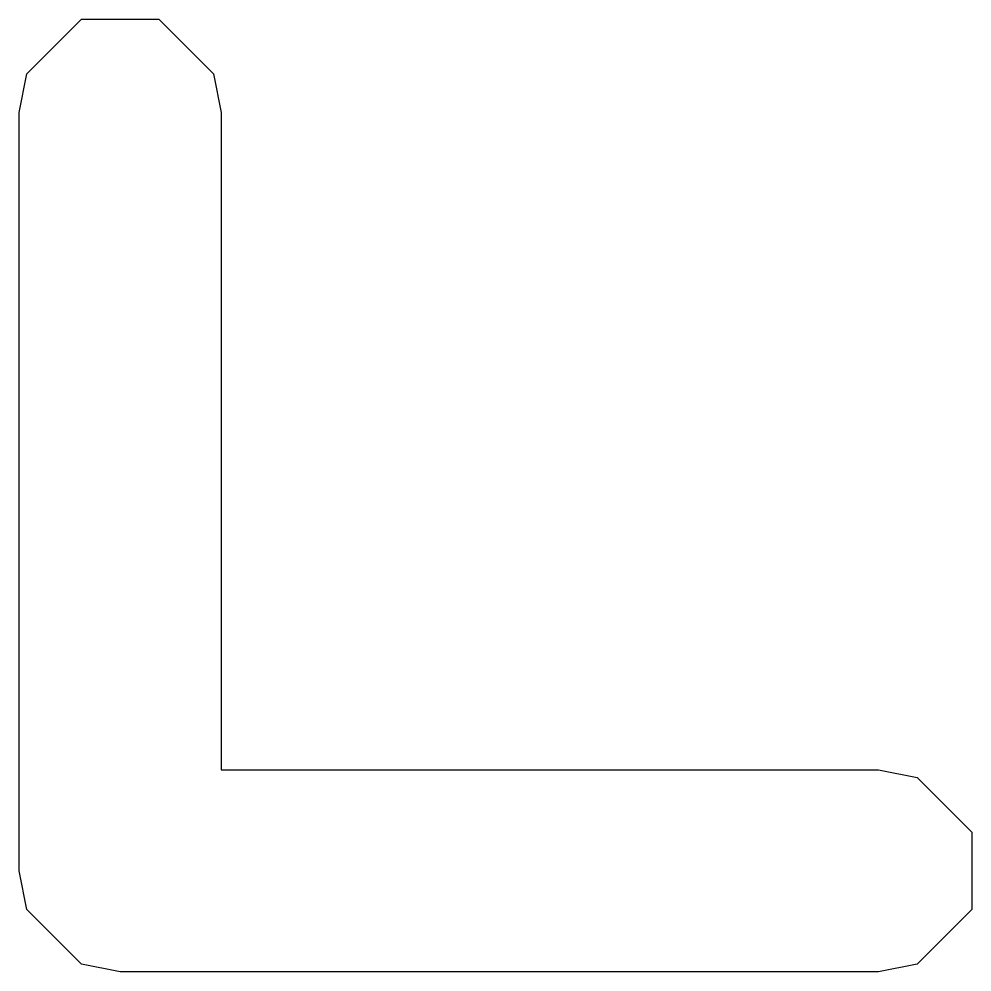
# Model space of a CAD drawing. Extents: x 6.9 to 63.2, y 18.4 to 42.8.
# Drawn here: x 43.167 to 43.733, y 30.58 to 31.145 of the extents above; entities that cross this region are included whole.
import ezdxf

# ---------------------------------------------------------------- set-up
doc = ezdxf.new("R2010")
doc.units = 0
doc.layers.add('BLACK', color=7, linetype='CONTINUOUS')

msp = doc.modelspace()

# ---------------------------------------------------------------- linework, layer by layer
at = {"layer": 'BLACK', "linetype": 'CONTINUOUS'}
for p, q in [((43.172067, 31.112961), (43.204539, 31.145433)), ((43.204539, 31.145433), (43.250461, 31.145433)), ((43.250461, 31.145433), (43.282933, 31.112961)), ((43.1675, 31.09), (43.172067, 31.112961)), ((43.282933, 31.112961), (43.2875, 31.09)), ((43.1675, 30.64), (43.1675, 31.09)), ((43.2875, 31.09), (43.2875, 30.7)), ((43.2875, 30.7), (43.6775, 30.7)), ((43.6775, 30.7), (43.700461, 30.695433)), ((43.700461, 30.695433), (43.732933, 30.662961)), ((43.732933, 30.662961), (43.732933, 30.617039)), ((43.172067, 30.617039), (43.1675, 30.64)), ((43.204539, 30.584567), (43.172067, 30.617039)), ((43.732933, 30.617039), (43.700461, 30.584567)), ((43.2275, 30.58), (43.204539, 30.584567)), ((43.700461, 30.584567), (43.6775, 30.58)), ((43.6775, 30.58), (43.2275, 30.58))]:
    msp.add_line(p, q, dxfattribs=at)

doc.saveas('drawing.dxf')
